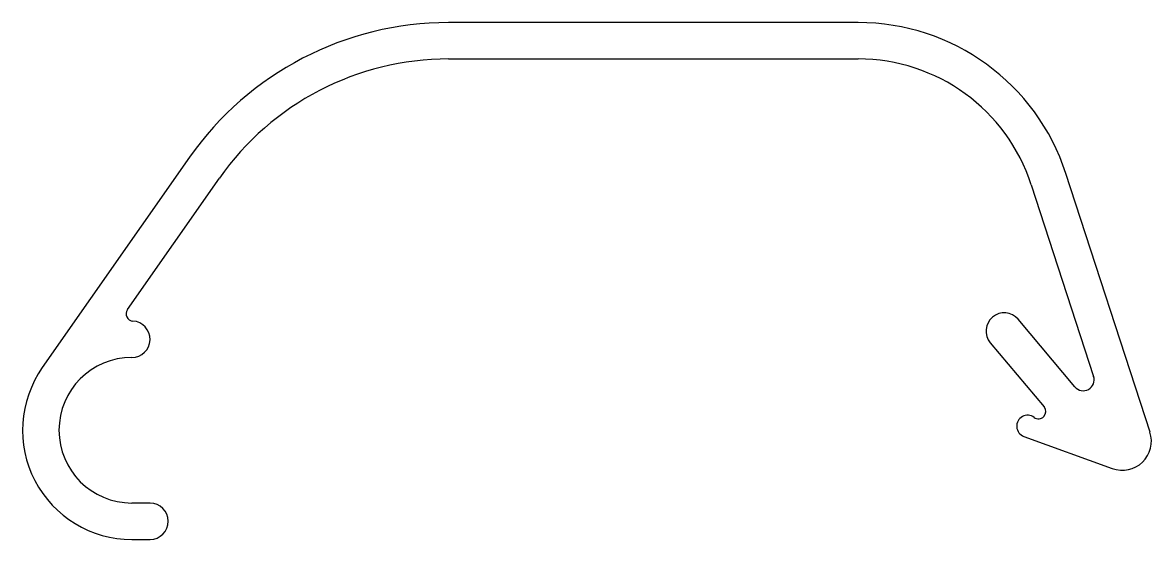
# Model space of a CAD drawing. Extents: x 719.6 to 750.6, y 634.5 to 648.7.
import ezdxf

# ---------------------------------------------------------------- set-up
doc = ezdxf.new("R2010")
doc.units = 0
doc.layers.get('0').update_dxf_attribs({"linetype": 'CONTINUOUS'})

msp = doc.modelspace()

# ---------------------------------------------------------------- linework, layer by layer
at = {"color": 7, "linetype": 'CONTINUOUS'}
for p, q in [((742.585, 648.702), (731.338, 648.702)), ((731.338, 647.702), (742.585, 647.702)), ((724.228, 645.001), (720.182, 639.223)), ((750.601, 637.449), (748.292, 644.556)), ((722.518, 640.816), (725.047, 644.427)), ((747.341, 644.247), (749.052, 638.981)), ((748.536, 638.696), (746.981, 640.55)), ((746.215, 639.907), (747.693, 638.145)), ((747.137, 637.334), (749.566, 636.45)), ((723.14, 635.502), (722.64, 635.502)), ((722.64, 634.502), (723.14, 634.502))]:
    msp.add_line(p, q, dxfattribs=at)
for centre, radius, start, end in [((731.338, 640.022), 8.68, 90, 145), ((742.585, 642.702), 6, 18, 90), ((731.338, 640.022), 7.68, 90, 145), ((742.585, 642.702), 5, 18, 90), ((722.682, 640.701), 0.2, 145, 266.5298), ((722.64, 640.002), 0.5, 270, 86.5298), ((746.598, 640.228), 0.5, 40, 220), ((722.64, 637.502), 3, 145.0035, 270), ((722.64, 637.502), 2, 90, 270), ((748.766, 638.888), 0.3, 220, 18), ((747.54, 638.016), 0.2, 233.1301, 40), ((747.24, 637.616), 0.3, 53.1301, 250), ((749.84, 637.202), 0.8, 250, 18), ((723.14, 635.002), 0.5, 270, 90)]:
    msp.add_arc(centre, radius, start, end, dxfattribs=at)

doc.saveas('drawing.dxf')
